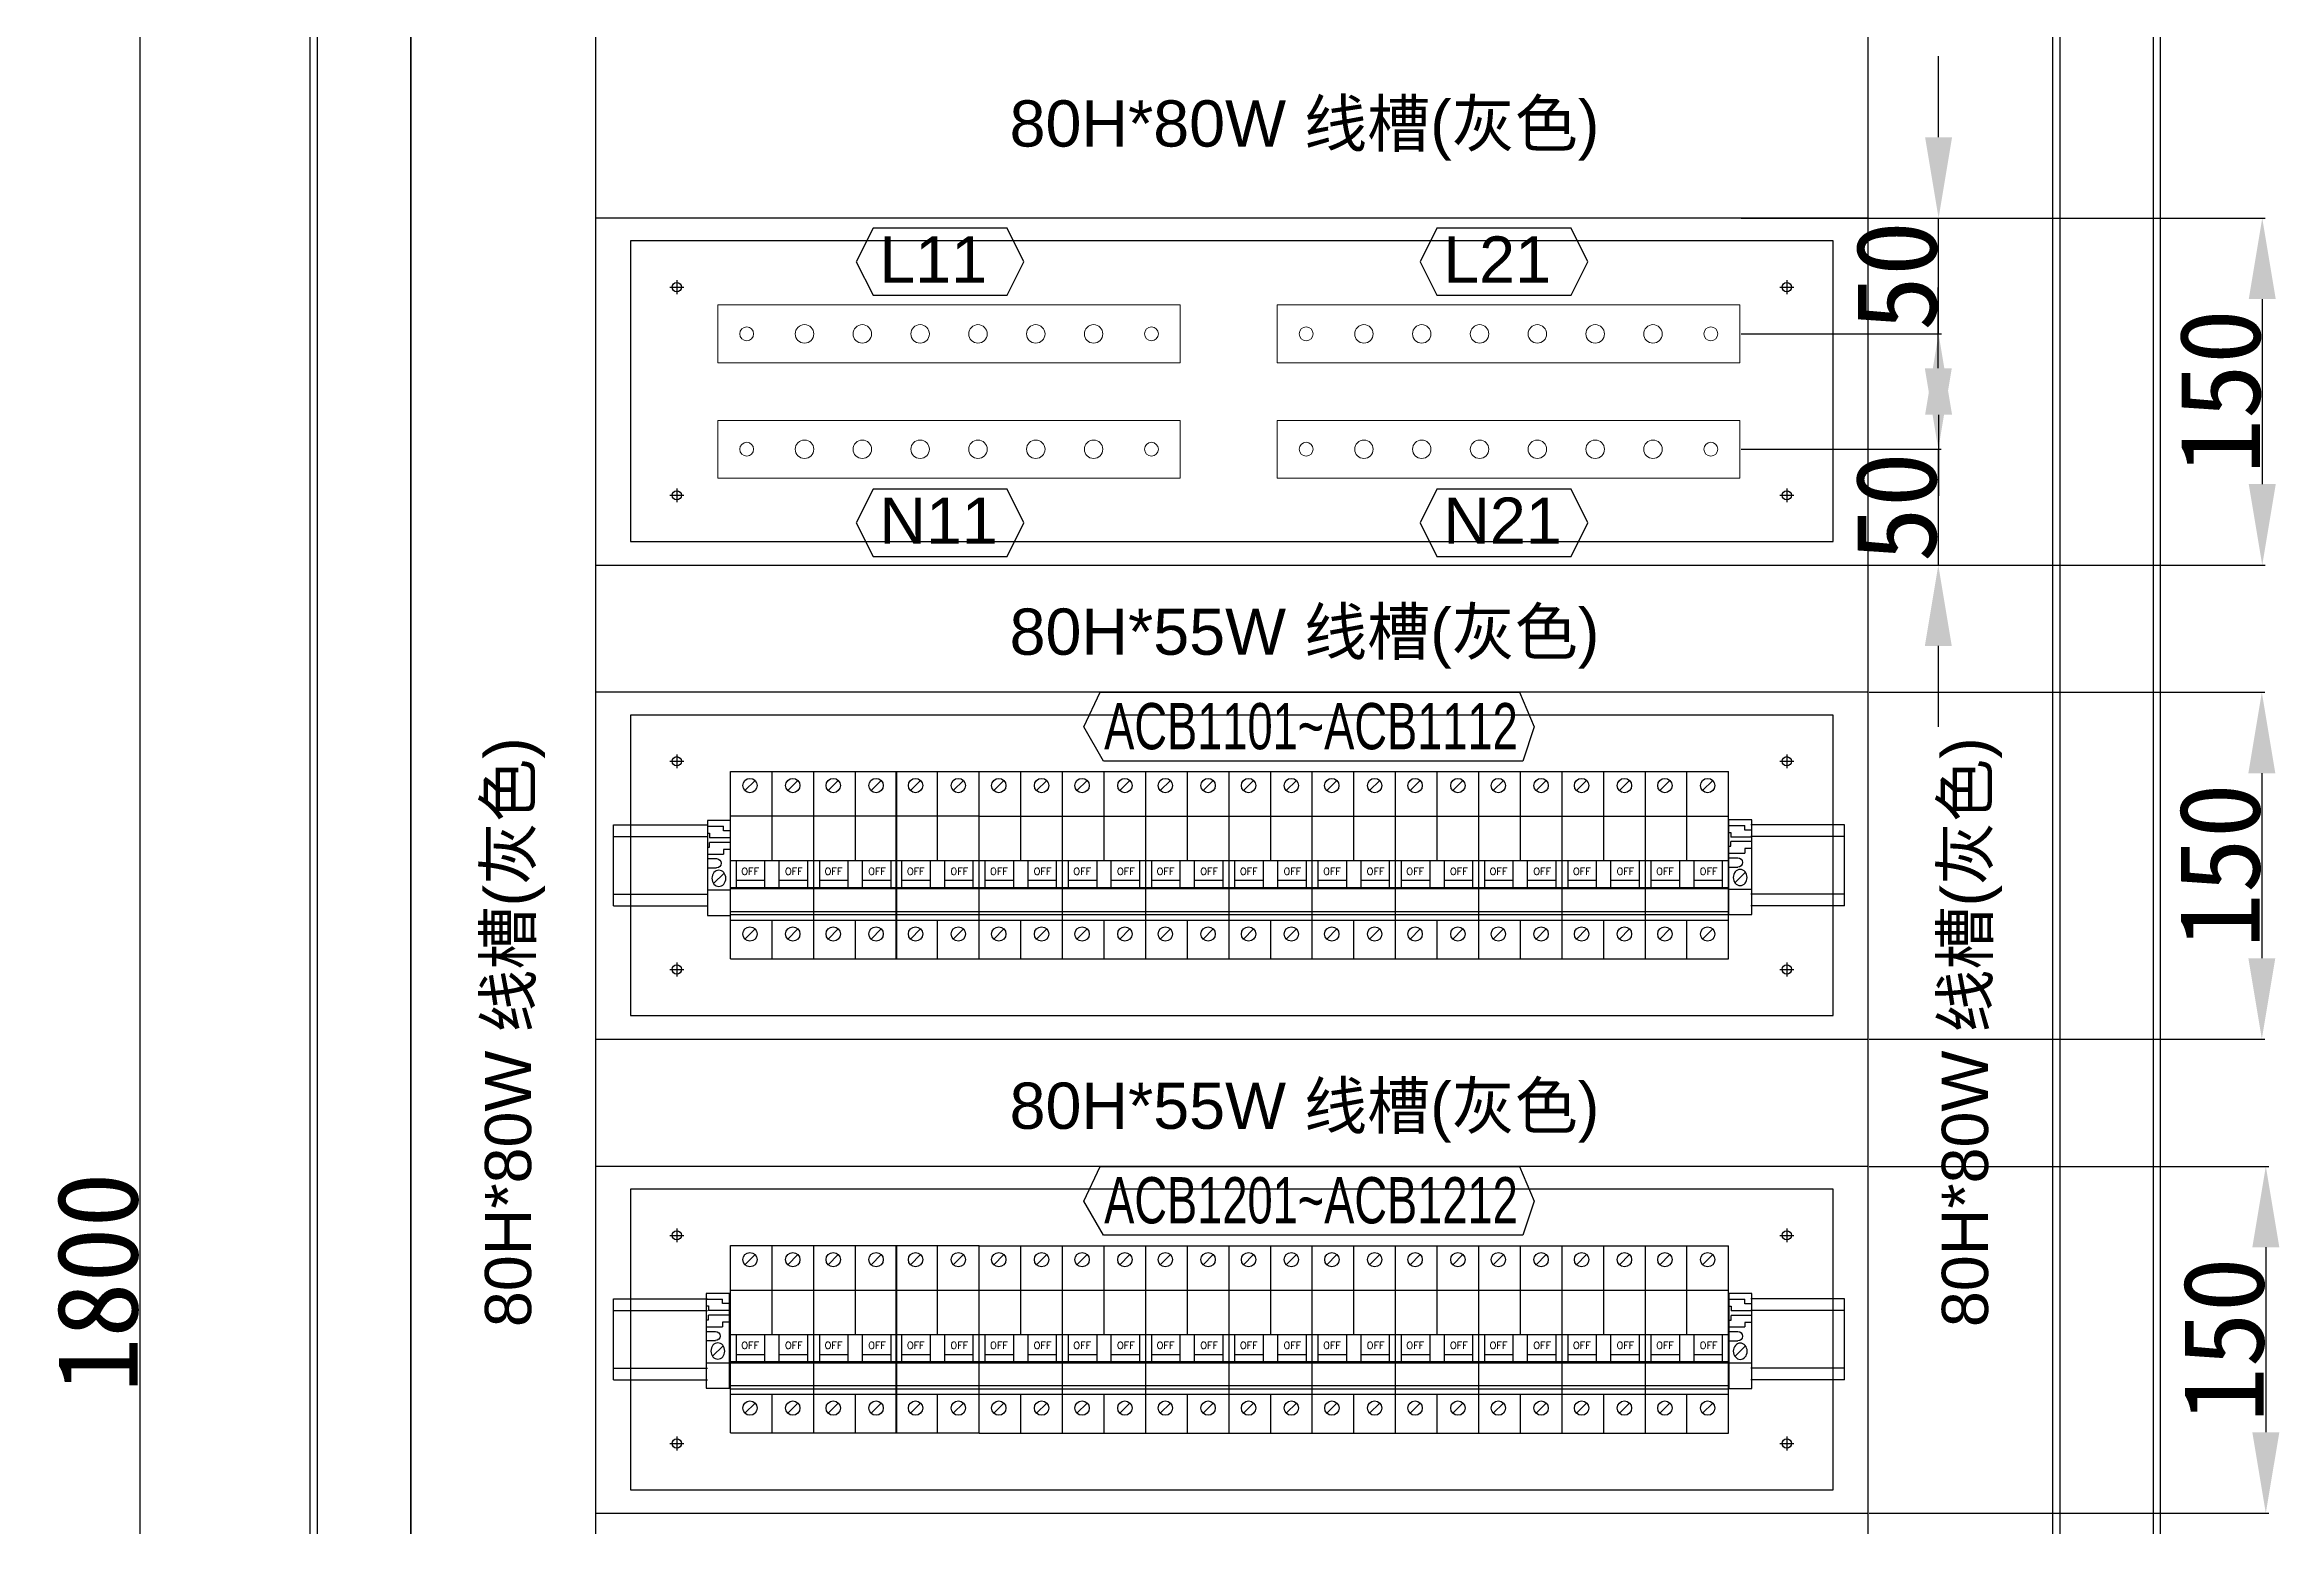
# Model space of a CAD drawing. Extents: x 81437 to 204847, y -54769 to -29444.
# Drawn here: x 91977 to 92944, y -48489 to -47848 of the extents above; entities that cross this region are included whole.
import ezdxf
from ezdxf.enums import TextEntityAlignment as Align
from ezdxf.lldxf.tags import DXFTag

# ---------------------------------------------------------------- set-up
doc = ezdxf.new("R2010")
doc.units = 0
doc.header["$LTSCALE"] = 100
doc.header["$MEASUREMENT"] = 0
for name, color, linetype in [('CABINET', 7, 'Continuous'), ('COMPONENT', 7, 'Continuous'), ('PSU', 12, 'Continuous'), ('TEXT', 7, 'Continuous')]:
    doc.layers.add(name, color=color, linetype=linetype)
doc.styles.add('HZ', font='arial.ttf', dxfattribs={"width": 0.7})
doc.styles.add('ROMANS', font='romans', dxfattribs={"width": 0.8, "height": 2})
doc.styles.get("Standard").update_dxf_attribs({"font": ''})
doc.styles.get('Standard').set_extended_font_data('SimSun')
tags = doc.linetypes.add('CENTER2', pattern=[1.125, 0.75, -0.125, 0.125, -0.125]).pattern_tags.tags
tags[10:11] = [DXFTag(74, 4), DXFTag(75, 0), DXFTag(340, '0'), DXFTag(46, 1.0), DXFTag(50, 0.0), DXFTag(44, 0.0), DXFTag(45, 0.0)]
tags[8:9] = [DXFTag(74, 4), DXFTag(75, 0), DXFTag(340, '0'), DXFTag(46, 1.0), DXFTag(50, 0.0), DXFTag(44, 0.0), DXFTag(45, 0.0)]
tags[6:7] = [DXFTag(74, 4), DXFTag(75, 0), DXFTag(340, '0'), DXFTag(46, 1.0), DXFTag(50, 0.0), DXFTag(44, 0.0), DXFTag(45, 0.0)]
tags[4:5] = [DXFTag(74, 4), DXFTag(75, 0), DXFTag(340, '0'), DXFTag(46, 1.0), DXFTag(50, 0.0), DXFTag(44, 0.0), DXFTag(45, 0.0)]
tags = doc.linetypes.add('HIDDEN', pattern=[0.375, 0.25, -0.125]).pattern_tags.tags
tags[6:7] = [DXFTag(74, 4), DXFTag(75, 0), DXFTag(340, '0'), DXFTag(46, 1.0), DXFTag(50, 0.0), DXFTag(44, 0.0), DXFTag(45, 0.0)]
tags[4:5] = [DXFTag(74, 4), DXFTag(75, 0), DXFTag(340, '0'), DXFTag(46, 1.0), DXFTag(50, 0.0), DXFTag(44, 0.0), DXFTag(45, 0.0)]
doc.dimstyles.new('ISO-25', dxfattribs={"dimtxt": 35, "dimasz": 35, "dimexe": 1.25, "dimexo": 0.625, "dimtad": 1, "dimtoh": 1, "dimdec": 0, "dimtxsty": 'Standard', "dimcen": 2.5, "dimadec": 0, "dimazin": 0, "dimtfac": 1, "dimtdec": 0, "dimtmove": 0, "dimatfit": 3, "dimfxl": 1, "dimarcsym": 0})

# ---------------------------------------------------------------- blocks, each defined once
blk = doc.blocks.new('2P空开')
at = {"layer": 'COMPONENT', "color": 6, "linetype": 'HIDDEN', "ltscale": 0.2}
for p, q in [((-11.76, -8.23), (-7.37, -3.86)), ((6.76, -8.23), (11.15, -3.86)), ((-11.76, -72.42), (-7.37, -68.04)), ((6.76, -72.42), (11.15, -68.04))]:
    blk.add_line(p, q, dxfattribs=at)
for centre in [(-9.56, -6.04), (8.95, -6.04), (-9.56, -70.23), (8.95, -70.23)]:
    blk.add_circle(centre, 3.1, dxfattribs=at)
at = {"layer": 'PSU', "linetype": 'HIDDEN', "ltscale": 0.2}
for p, q in [((-18, 0), (18, 0)), ((-18, -19.21), (-18, 0)), ((0, -19.21), (0, 0)), ((18, -19.21), (18, 0)), ((18, -81), (18, -19.21)), ((-18, -81), (-18, -64.21)), ((0, -81), (0, -64.21)), ((18, -81), (18, -67.23)), ((-18, -81), (18, -81))]:
    blk.add_line(p, q, dxfattribs=at)
at = {"layer": 'PSU'}
for p, q in [((-18, -19.21), (18, -19.21)), ((-18, -64.21), (-18, -19.21)), ((0, -38.43), (0, -19.21)), ((18, -64.21), (18, -19.21)), ((-18, -38.43), (0, -38.43)), ((-15.43, -50.11), (-15.43, -38.43)), ((-3.09, -50.11), (-3.09, -38.43)), ((0, -38.43), (18, -38.43)), ((3.09, -50.11), (3.09, -38.43)), ((15.43, -50.11), (15.43, -38.43)), ((-15.43, -47.02), (-3.09, -47.02)), ((3.09, -47.02), (15.43, -47.02)), ((-18, -50.11), (18, -50.11)), ((-18, -50.62), (18, -50.62)), ((-18, -60.46), (18, -60.46)), ((-18, -61.84), (18, -61.84)), ((-18, -64.21), (18, -64.21)), ((0, -64.21), (0, -64.21))]:
    blk.add_line(p, q, dxfattribs=at)
at = {"layer": 'TEXT', "style": 'ROMANS'}
for p in [(-9.48, -43.11), (9.37, -43.11)]:
    blk.add_text('OFF', height=3.086, dxfattribs=at).set_placement(p, align=Align.MIDDLE)
blk = doc.blocks.new('堵头')
at = {"color": 53}
for p, q in [((0, -41), (0, 0)), ((0, 0), (10, 0)), ((10, 0), (10, -41)), ((0, -11), (10, -11)), ((7.28, -18.33), (2.72, -13.78)), ((0, -20.55), (4, -20.55)), ((0, -24.55), (4, -24.55)), ((0, -26.55), (7, -26.55)), ((7, -28.55), (7, -26.55)), ((10, -28.55), (7, -28.55)), ((0, -29.55), (1, -29.55)), ((0, -35.55), (1, -35.55)), ((0, -38.55), (7, -38.55)), ((1, -29.55), (1, -31.55)), ((10, -31.55), (1, -31.55)), ((10, -33.55), (1, -33.55)), ((1, -35.55), (1, -33.55)), ((10, -36.55), (7, -36.55)), ((7, -36.55), (7, -38.55)), ((10, -41), (0, -41))]:
    blk.add_line(p, q, dxfattribs=at)
blk.add_arc((4, -22.55), 2, 270, 90, dxfattribs=at)
blk.add_ellipse((5, -16.05), major_axis=(0, -3.5), ratio=0.857143, start_param=4.712389, end_param=10.995574, dxfattribs=at)
blk = doc.blocks.new('*D121')
at = {"color": 0, "lineweight": -2, "transparency": 16777216}
for p, q in [((92766.45, -47922.9), (92937.67, -47922.9)), ((92936.42, -47957.9), (92936.42, -48037.9)), ((92766.45, -48072.9), (92937.67, -48072.9))]:
    blk.add_line(p, q, dxfattribs=at)
at = {"color": 0, "transparency": 16777216}
for points in [[(92930.58, -47957.9), (92942.25, -47957.9), (92936.42, -47922.9)], [(92930.58, -48037.9), (92942.25, -48037.9), (92936.42, -48072.9)]]:
    blk.add_solid(points, dxfattribs=at)
at = {"layer": 'Defpoints', "color": 0, "transparency": 16777216}
for p in [(92765.82, -47922.9), (92765.82, -48072.9), (92936.42, -48072.9)]:
    blk.add_point(p, dxfattribs=at)
at = {"color": 0, "transparency": 16777216, "insert": (92918.29, -47997.9), "char_height": 35, "attachment_point": 5, "rotation": 90}
blk.add_mtext('150', dxfattribs=at)
blk = doc.blocks.new('*D122')
at = {"color": 0, "lineweight": -2, "transparency": 16777216}
for p, q in [((92766.45, -48127.9), (92937.49, -48127.9)), ((92936.24, -48162.9), (92936.24, -48242.9)), ((92766.45, -48277.9), (92937.49, -48277.9))]:
    blk.add_line(p, q, dxfattribs=at)
at = {"color": 0, "transparency": 16777216}
for points in [[(92930.41, -48162.9), (92942.07, -48162.9), (92936.24, -48127.9)], [(92930.41, -48242.9), (92942.07, -48242.9), (92936.24, -48277.9)]]:
    blk.add_solid(points, dxfattribs=at)
at = {"layer": 'Defpoints', "color": 0, "transparency": 16777216}
for p in [(92765.82, -48127.9), (92765.82, -48277.9), (92936.24, -48277.9)]:
    blk.add_point(p, dxfattribs=at)
at = {"color": 0, "transparency": 16777216, "insert": (92918.12, -48202.9), "char_height": 35, "attachment_point": 5, "rotation": 90}
blk.add_mtext('150', dxfattribs=at)
blk = doc.blocks.new('*D123')
at = {"color": 0, "lineweight": -2, "transparency": 16777216}
for p, q in [((92766.45, -48332.9), (92939.21, -48332.9)), ((92937.96, -48367.9), (92937.96, -48447.9)), ((92766.45, -48482.9), (92939.21, -48482.9))]:
    blk.add_line(p, q, dxfattribs=at)
at = {"color": 0, "transparency": 16777216}
for points in [[(92932.13, -48367.9), (92943.8, -48367.9), (92937.96, -48332.9)], [(92932.13, -48447.9), (92943.8, -48447.9), (92937.96, -48482.9)]]:
    blk.add_solid(points, dxfattribs=at)
at = {"layer": 'Defpoints', "color": 0, "transparency": 16777216}
for p in [(92765.82, -48332.9), (92765.82, -48482.9), (92937.96, -48482.9)]:
    blk.add_point(p, dxfattribs=at)
at = {"color": 0, "transparency": 16777216, "insert": (92919.84, -48407.9), "char_height": 35, "attachment_point": 5, "rotation": 90}
blk.add_mtext('150', dxfattribs=at)
blk = doc.blocks.new('*D134')
at = {"color": 0, "lineweight": -2, "transparency": 16777216}
for p, q in [((92796.46, -47887.9), (92796.46, -47852.9)), ((92711.02, -47922.9), (92797.71, -47922.9)), ((92796.46, -47972.94), (92796.46, -47922.9)), ((92711.02, -47972.94), (92797.71, -47972.94)), ((92796.46, -48007.94), (92796.46, -48042.94))]:
    blk.add_line(p, q, dxfattribs=at)
at = {"color": 0, "transparency": 16777216}
for points in [[(92790.63, -47887.9), (92802.3, -47887.9), (92796.46, -47922.9)], [(92790.63, -48007.94), (92802.3, -48007.94), (92796.46, -47972.94)]]:
    blk.add_solid(points, dxfattribs=at)
at = {"layer": 'Defpoints', "color": 0, "transparency": 16777216}
for p in [(92710.4, -47922.9, 63738.88), (92796.46, -47922.9), (92710.4, -47972.94, 127477.75)]:
    blk.add_point(p, dxfattribs=at)
at = {"color": 0, "transparency": 16777216, "insert": (92778.34, -47947.92), "char_height": 35, "attachment_point": 5, "rotation": 90}
blk.add_mtext('50', dxfattribs=at)
blk = doc.blocks.new('*D135')
at = {"color": 0, "lineweight": -2, "transparency": 16777216}
for p, q in [((92796.34, -47987.83), (92796.34, -47952.83)), ((92711.08, -48022.83), (92797.59, -48022.83)), ((92796.34, -48022.83), (92796.34, -48072.9)), ((92711.08, -48072.9), (92797.59, -48072.9)), ((92796.34, -48107.9), (92796.34, -48142.9))]:
    blk.add_line(p, q, dxfattribs=at)
at = {"color": 0, "transparency": 16777216}
for points in [[(92790.51, -47987.83), (92802.17, -47987.83), (92796.34, -48022.83)], [(92790.51, -48107.9), (92802.17, -48107.9), (92796.34, -48072.9)]]:
    blk.add_solid(points, dxfattribs=at)
at = {"layer": 'Defpoints', "color": 0, "transparency": 16777216}
for p in [(92710.46, -48022.83, 127477.75), (92710.46, -48072.9, 63738.88), (92796.34, -48072.9)]:
    blk.add_point(p, dxfattribs=at)
at = {"color": 0, "transparency": 16777216, "insert": (92778.22, -48047.86), "char_height": 35, "attachment_point": 5, "rotation": 90}
blk.add_mtext('50', dxfattribs=at)
blk = doc.blocks.new('*D137')
at = {"color": 0, "lineweight": -2, "transparency": 16777216}
for p, q in [((92135.2, -47482.88), (92017.34, -47482.88)), ((92018.59, -47517.88), (92018.59, -49248.38)), ((92135.2, -49283.38), (92017.34, -49283.38))]:
    blk.add_line(p, q, dxfattribs=at)
at = {"color": 0, "transparency": 16777216}
for points in [[(92012.75, -47517.88), (92024.42, -47517.88), (92018.59, -47482.88)], [(92012.75, -49248.38), (92024.42, -49248.38), (92018.59, -49283.38)]]:
    blk.add_solid(points, dxfattribs=at)
at = {"layer": 'Defpoints', "color": 0, "transparency": 16777216}
for p in [(92135.82, -47482.88), (92018.59, -49283.38), (92135.82, -49283.38)]:
    blk.add_point(p, dxfattribs=at)
at = {"color": 0, "transparency": 16777216, "insert": (92000.46, -48383.13), "char_height": 35, "attachment_point": 5, "rotation": 90}
blk.add_mtext('1800', dxfattribs=at)

msp = doc.modelspace()

# ---------------------------------------------------------------- linework, layer by layer
at = {"color": 7}
for p, q in [((92092.32, -49514.38), (92092.32, -47404.38)), ((92892.32, -47404.38), (92892.32, -49514.38)), ((92135.82, -49360.88), (92135.82, -47451.88)), ((92135.82, -47528.38), (92135.82, -49328.68))]:
    msp.add_line(p, q, dxfattribs=at)
at = {"color": 7, "linetype": 'HIDDEN'}
for p, q in [((92095.52, -49404.38), (92095.52, -47404.38)), ((92889.32, -47404.38), (92889.32, -49404.38))]:
    msp.add_line(p, q, dxfattribs=at)
msp.add_line((92848.82, -47451.88), (92848.82, -49404.38))
at = {"color": 4, "linetype": 'CENTER2'}
for p, q in [((92247.82, -47952.75, 63738.88), (92253.82, -47952.75, 63738.88)), ((92250.82, -47949.75, 63738.88), (92250.82, -47955.75, 63738.88)), ((92727.82, -47952.75, 63738.88), (92733.82, -47952.75, 63738.88)), ((92730.82, -47949.75, 63738.88), (92730.82, -47955.75, 63738.88)), ((92247.82, -48042.75, 63738.88), (92253.82, -48042.75, 63738.88)), ((92250.82, -48039.75, 63738.88), (92250.82, -48045.75, 63738.88)), ((92727.82, -48042.75, 63738.88), (92733.82, -48042.75, 63738.88)), ((92730.82, -48039.75, 63738.88), (92730.82, -48045.75, 63738.88)), ((92247.82, -48157.75, 63738.88), (92253.82, -48157.75, 63738.88)), ((92250.82, -48154.75, 63738.88), (92250.82, -48160.75, 63738.88)), ((92727.82, -48157.75, 63738.88), (92733.82, -48157.75, 63738.88)), ((92730.82, -48154.75, 63738.88), (92730.82, -48160.75, 63738.88)), ((92250.82, -48244.75, 63738.88), (92250.82, -48250.75, 63738.88)), ((92730.82, -48244.75, 63738.88), (92730.82, -48250.75, 63738.88)), ((92247.82, -48247.75, 63738.88), (92253.82, -48247.75, 63738.88)), ((92727.82, -48247.75, 63738.88), (92733.82, -48247.75, 63738.88)), ((92247.82, -48362.75, 63738.88), (92253.82, -48362.75, 63738.88)), ((92250.82, -48359.75, 63738.88), (92250.82, -48365.75, 63738.88)), ((92727.82, -48362.75, 63738.88), (92733.82, -48362.75, 63738.88)), ((92730.82, -48359.75, 63738.88), (92730.82, -48365.75, 63738.88)), ((92250.82, -48449.75, 63738.88), (92250.82, -48455.75, 63738.88)), ((92730.82, -48449.75, 63738.88), (92730.82, -48455.75, 63738.88)), ((92247.82, -48452.75, 63738.88), (92253.82, -48452.75, 63738.88)), ((92727.82, -48452.75, 63738.88), (92733.82, -48452.75, 63738.88))]:
    msp.add_line(p, q, dxfattribs=at)
at = {"linetype": 'CENTER2'}
for p, q in [((92250.73, -47952.75, 63738.88), (92250.91, -47952.75, 63738.88)), ((92250.82, -47952.84, 63738.88), (92250.82, -47952.66, 63738.88)), ((92730.73, -47952.75, 63738.88), (92730.91, -47952.75, 63738.88)), ((92730.82, -47952.84, 63738.88), (92730.82, -47952.66, 63738.88)), ((92250.73, -48042.75, 63738.88), (92250.91, -48042.75, 63738.88)), ((92250.82, -48042.84, 63738.88), (92250.82, -48042.66, 63738.88)), ((92730.73, -48042.75, 63738.88), (92730.91, -48042.75, 63738.88)), ((92730.82, -48042.84, 63738.88), (92730.82, -48042.66, 63738.88)), ((92250.73, -48157.75, 63738.88), (92250.91, -48157.75, 63738.88)), ((92250.82, -48157.84, 63738.88), (92250.82, -48157.66, 63738.88)), ((92730.73, -48157.75, 63738.88), (92730.91, -48157.75, 63738.88)), ((92730.82, -48157.84, 63738.88), (92730.82, -48157.66, 63738.88)), ((92250.73, -48247.75, 63738.88), (92250.91, -48247.75, 63738.88)), ((92250.82, -48247.84, 63738.88), (92250.82, -48247.66, 63738.88)), ((92730.73, -48247.75, 63738.88), (92730.91, -48247.75, 63738.88)), ((92730.82, -48247.84, 63738.88), (92730.82, -48247.66, 63738.88)), ((92250.73, -48362.75, 63738.88), (92250.91, -48362.75, 63738.88)), ((92250.82, -48362.84, 63738.88), (92250.82, -48362.66, 63738.88)), ((92730.73, -48362.75, 63738.88), (92730.91, -48362.75, 63738.88)), ((92730.82, -48362.84, 63738.88), (92730.82, -48362.66, 63738.88)), ((92250.73, -48452.75, 63738.88), (92250.91, -48452.75, 63738.88)), ((92250.82, -48452.84, 63738.88), (92250.82, -48452.66, 63738.88)), ((92730.73, -48452.75, 63738.88), (92730.91, -48452.75, 63738.88)), ((92730.82, -48452.84, 63738.88), (92730.82, -48452.66, 63738.88))]:
    msp.add_line(p, q, dxfattribs=at)
at = {"color": 6}
for p, q in [((92223.5, -48220.21, 63738.88), (92223.5, -48185.21, 63738.88)), ((92223.5, -48185.21, 63738.88), (92264.04, -48185.21, 63738.88)), ((92755.77, -48185.21, 63738.88), (92715.23, -48185.21, 63738.88)), ((92755.77, -48220.21, 63738.88), (92755.77, -48185.21, 63738.88)), ((92223.5, -48190.21, 63738.88), (92264.04, -48190.21, 63738.88)), ((92755.77, -48190.21, 63738.88), (92715.23, -48190.21, 63738.88)), ((92223.5, -48215.21, 63738.88), (92264.04, -48215.21, 63738.88)), ((92755.77, -48215.21, 63738.88), (92715.23, -48215.21, 63738.88)), ((92223.5, -48220.21, 63738.88), (92264.04, -48220.21, 63738.88)), ((92755.77, -48220.21, 63738.88), (92715.23, -48220.21, 63738.88)), ((92223.5, -48425.21, 63738.88), (92223.5, -48390.21, 63738.88)), ((92223.5, -48390.21, 63738.88), (92264.04, -48390.21, 63738.88)), ((92755.77, -48390.2, 63738.88), (92715.24, -48390.2, 63738.88)), ((92755.77, -48425.2, 63738.88), (92755.77, -48390.2, 63738.88)), ((92755.77, -48425.21, 63738.88), (92755.77, -48390.21, 63738.88)), ((92223.5, -48395.21, 63738.88), (92264.04, -48395.21, 63738.88)), ((92755.77, -48395.2, 63738.88), (92715.24, -48395.2, 63738.88)), ((92223.5, -48420.21, 63738.88), (92264.04, -48420.21, 63738.88)), ((92755.77, -48420.2, 63738.88), (92715.24, -48420.2, 63738.88)), ((92223.5, -48425.21, 63738.88), (92264.04, -48425.21, 63738.88)), ((92755.77, -48425.2, 63738.88), (92715.24, -48425.2, 63738.88))]:
    msp.add_line(p, q, dxfattribs=at)
for points in [[(92135.82, -49283.38), (92215.82, -49283.38), (92215.82, -47482.88), (92135.82, -47482.88)], [(92765.82, -49283.38), (92845.82, -49283.38), (92845.82, -47482.88), (92765.82, -47482.88)]]:
    msp.add_lwpolyline(points, close=True)
at = {"elevation": 63738.88}
for points in [[(92215.82, -47842.9), (92765.82, -47842.9), (92765.82, -47922.9), (92215.82, -47922.9)], [(92230.82, -48062.75), (92750.82, -48062.75), (92750.82, -47932.75), (92230.82, -47932.75)], [(92215.82, -48072.9), (92765.82, -48072.9), (92765.82, -48127.9), (92215.82, -48127.9)], [(92230.82, -48267.75), (92750.82, -48267.75), (92750.82, -48137.75), (92230.82, -48137.75)], [(92215.82, -48277.9), (92765.82, -48277.9), (92765.82, -48332.9), (92215.82, -48332.9)], [(92230.82, -48472.75), (92750.82, -48472.75), (92750.82, -48342.75), (92230.82, -48342.75)], [(92215.82, -48482.9), (92765.82, -48482.9), (92765.82, -48537.9), (92215.82, -48537.9)]]:
    msp.add_lwpolyline(points, close=True, dxfattribs=at)
at = {"color": 3}
for points, elevation in [([(92393.71, -47927.21), (92335.68, -47927.21), (92328.42, -47941.73), (92335.68, -47956.24), (92393.71, -47956.24), (92400.97, -47941.73), (92393.71, -47927.21)], 127477.75), ([(92637.56, -47927.21), (92579.53, -47927.21), (92572.27, -47941.73), (92579.53, -47956.24), (92637.56, -47956.24), (92644.82, -47941.73), (92637.56, -47927.21)], 127477.75), ([(92393.71, -48040.13), (92335.68, -48040.13), (92328.42, -48054.65), (92335.68, -48069.16), (92393.71, -48069.16), (92400.97, -48054.65), (92393.71, -48040.13)], 127477.75), ([(92637.56, -48040.13), (92579.53, -48040.13), (92572.27, -48054.65), (92579.53, -48069.16), (92637.56, -48069.16), (92644.82, -48054.65), (92637.56, -48040.13)], 127477.75), ([(92433.91, -48127.9), (92615.26, -48127.9), (92621.6, -48142.9), (92616.64, -48157.7), (92435.29, -48157.7), (92426.8, -48142.9), (92433.91, -48127.9)], 63738.88), ([(92433.91, -48332.9), (92615.26, -48332.9), (92621.6, -48347.9), (92616.64, -48362.7), (92435.29, -48362.7), (92426.8, -48347.9), (92433.91, -48332.9)], 63738.88)]:
    msp.add_lwpolyline(points, dxfattribs=dict(at, elevation=elevation))
at = {"color": 6, "lineweight": 20, "elevation": 127477.75}
for points in [[(92268.56, -47985.44), (92468.56, -47985.44), (92468.56, -47960.44), (92268.56, -47960.44)], [(92510.46, -47985.44), (92710.46, -47985.44), (92710.46, -47960.44), (92510.46, -47960.44)], [(92268.56, -48035.33), (92468.56, -48035.33), (92468.56, -48010.33), (92268.56, -48010.33)], [(92510.46, -48035.33), (92710.46, -48035.33), (92710.46, -48010.33), (92510.46, -48010.33)]]:
    msp.add_lwpolyline(points, close=True, dxfattribs=at)
for centre in [(92250.82, -47952.75, 63738.88), (92730.82, -47952.75, 63738.88), (92250.82, -48042.75, 63738.88), (92730.82, -48042.75, 63738.88), (92250.82, -48157.75, 63738.88), (92730.82, -48157.75, 63738.88), (92250.82, -48247.75, 63738.88), (92730.82, -48247.75, 63738.88), (92250.82, -48362.75, 63738.88), (92730.82, -48362.75, 63738.88), (92250.82, -48452.75, 63738.88), (92730.82, -48452.75, 63738.88)]:
    msp.add_circle(centre, 2)
at = {"color": 6, "lineweight": 20}
for centre, radius in [((92281.06, -47972.94, 127477.75), 3), ((92306.06, -47972.94, 127477.75), 4), ((92331.06, -47972.94, 127477.75), 4), ((92356.06, -47972.94, 127477.75), 4), ((92381.06, -47972.94, 127477.75), 4), ((92406.06, -47972.94, 127477.75), 4), ((92431.06, -47972.94, 127477.75), 4), ((92456.06, -47972.94, 127477.75), 3), ((92522.96, -47972.94, 127477.75), 3), ((92547.96, -47972.94, 127477.75), 4), ((92572.96, -47972.94, 127477.75), 4), ((92597.96, -47972.94, 127477.75), 4), ((92622.96, -47972.94, 127477.75), 4), ((92647.96, -47972.94, 127477.75), 4), ((92672.96, -47972.94, 127477.75), 4), ((92697.96, -47972.94, 127477.75), 3), ((92281.06, -48022.83, 127477.75), 3), ((92306.06, -48022.83, 127477.75), 4), ((92331.06, -48022.83, 127477.75), 4), ((92356.06, -48022.83, 127477.75), 4), ((92381.06, -48022.83, 127477.75), 4), ((92406.06, -48022.83, 127477.75), 4), ((92431.06, -48022.83, 127477.75), 4), ((92456.06, -48022.83, 127477.75), 3), ((92522.96, -48022.83, 127477.75), 3), ((92547.96, -48022.83, 127477.75), 4), ((92572.96, -48022.83, 127477.75), 4), ((92597.96, -48022.83, 127477.75), 4), ((92622.96, -48022.83, 127477.75), 4), ((92647.96, -48022.83, 127477.75), 4), ((92672.96, -48022.83, 127477.75), 4), ((92697.96, -48022.83, 127477.75), 3)]:
    msp.add_circle(centre, radius, dxfattribs=at)

# ---------------------------------------------------------------- block references
at = {"xscale": -1, "rotation": 180}
for p in [(92264.04, -48224.41, 63738.88), (92705.65, -48224.05, 191216.62), (92263.57, -48428.82, 63738.88), (92705.7, -48428.91, 191216.62)]:
    msp.add_blockref('堵头', p, dxfattribs=at)
at = {"layer": 'CABINET'}
for p in [(92292.04, -48162.2, 63738.88), (92328.05, -48162.2, 63738.88), (92363.63, -48162.2, 63738.88), (92399.63, -48162.21, 63738.88), (92435.64, -48162.21, 63738.88), (92471.64, -48162.21, 63738.88), (92507.64, -48162.21, 63738.88), (92543.64, -48162.21, 63738.88), (92579.65, -48162.21, 63738.88), (92615.65, -48162.21, 63738.88), (92651.65, -48162.21, 63738.88), (92687.65, -48162.21, 127477.75), (92292.04, -48367.2, 63738.88), (92328.05, -48367.2, 63738.88), (92363.63, -48367.2, 63738.88), (92399.63, -48367.21, 63738.88), (92435.64, -48367.21, 63738.88), (92471.64, -48367.21, 63738.88), (92507.64, -48367.21, 63738.88), (92543.65, -48367.21, 63738.88), (92579.65, -48367.21, 63738.88), (92615.65, -48367.21, 63738.88), (92651.65, -48367.21, 63738.88), (92687.65, -48367.21, 63738.88)]:
    msp.add_blockref('2P空开', p, dxfattribs=at)

# ---------------------------------------------------------------- texts
at = {"lineweight": 0, "style": 'HZ'}
for s, p in [('80H*80W 线槽(灰色)', (92394.73, -47891.96)), ('80H*55W 线槽(灰色)', (92394.73, -48111.69)), ('80H*55W 线槽(灰色)', (92394.73, -48316.69))]:
    msp.add_text(s, height=20, dxfattribs=at).set_placement(p)
at = {"color": 0, "style": 'HZ'}
for s, p in [('L11', (92338.4, -47950.78, 127477.75)), ('L21', (92582.25, -47950.78, 127477.75)), ('N11', (92338.4, -48063.7, 127477.75)), ('N21', (92582.25, -48063.7, 127477.75))]:
    msp.add_text(s, height=20, dxfattribs=at).set_placement(p)
at = {"color": 0, "style": 'HZ', "width": 0.7}
for s, p in [('ACB1101~ACB1112', (92525.07, -48152.57, 63738.88)), ('ACB1201~ACB1212', (92525.07, -48357.57, 63738.88))]:
    msp.add_text(s, height=20, dxfattribs=at).set_placement(p, align=Align.CENTER)
at = {"lineweight": 0, "style": 'HZ'}
for p in [(92187.85, -48402.42), (92817.85, -48402.42)]:
    msp.add_text('80H*80W 线槽(灰色)', height=20, rotation=90, dxfattribs=at).set_placement(p)

# ---------------------------------------------------------------- dimensions: what is measured, and where the dimension line sits
at = {"color": 3}
for base, p1, p2, picture, middle in [((92018.58679, -49283.3773), (92135.82135, -47482.87734), (92135.82135, -49283.3773), '*D137', (92000.46179, -48383.12732)), ((92796.46, -47922.9, 127477.75), (92710.4, -47972.94, 254955.5), (92710.4, -47922.9, 191216.62), '*D134', (92778.34, -47947.92, 127477.75)), ((92936.42, -48072.9, 63738.88), (92765.82, -47922.9, 63738.88), (92765.82, -48072.9, 63738.88), '*D121', (92918.29, -47997.9, 63738.88)), ((92796.34, -48072.9), (92710.46, -48022.83, 127477.75), (92710.46, -48072.9, 63738.88), '*D135', (92778.22, -48047.86)), ((92936.24, -48277.9, 63738.88), (92765.82, -48127.9, 63738.88), (92765.82, -48277.9, 63738.88), '*D122', (92918.12, -48202.9, 63738.88)), ((92937.96, -48482.9, 63738.88), (92765.82, -48332.9, 63738.88), (92765.82, -48482.9, 63738.88), '*D123', (92919.84, -48407.9, 63738.88))]:
    dim = msp.add_linear_dim(base=base, p1=p1, p2=p2, angle=90, dimstyle='ISO-25', dxfattribs=at)
    dim.commit()
    dim.dimension.update_dxf_attribs({"geometry": picture, "text_midpoint": middle})

doc.saveas('drawing.dxf')
